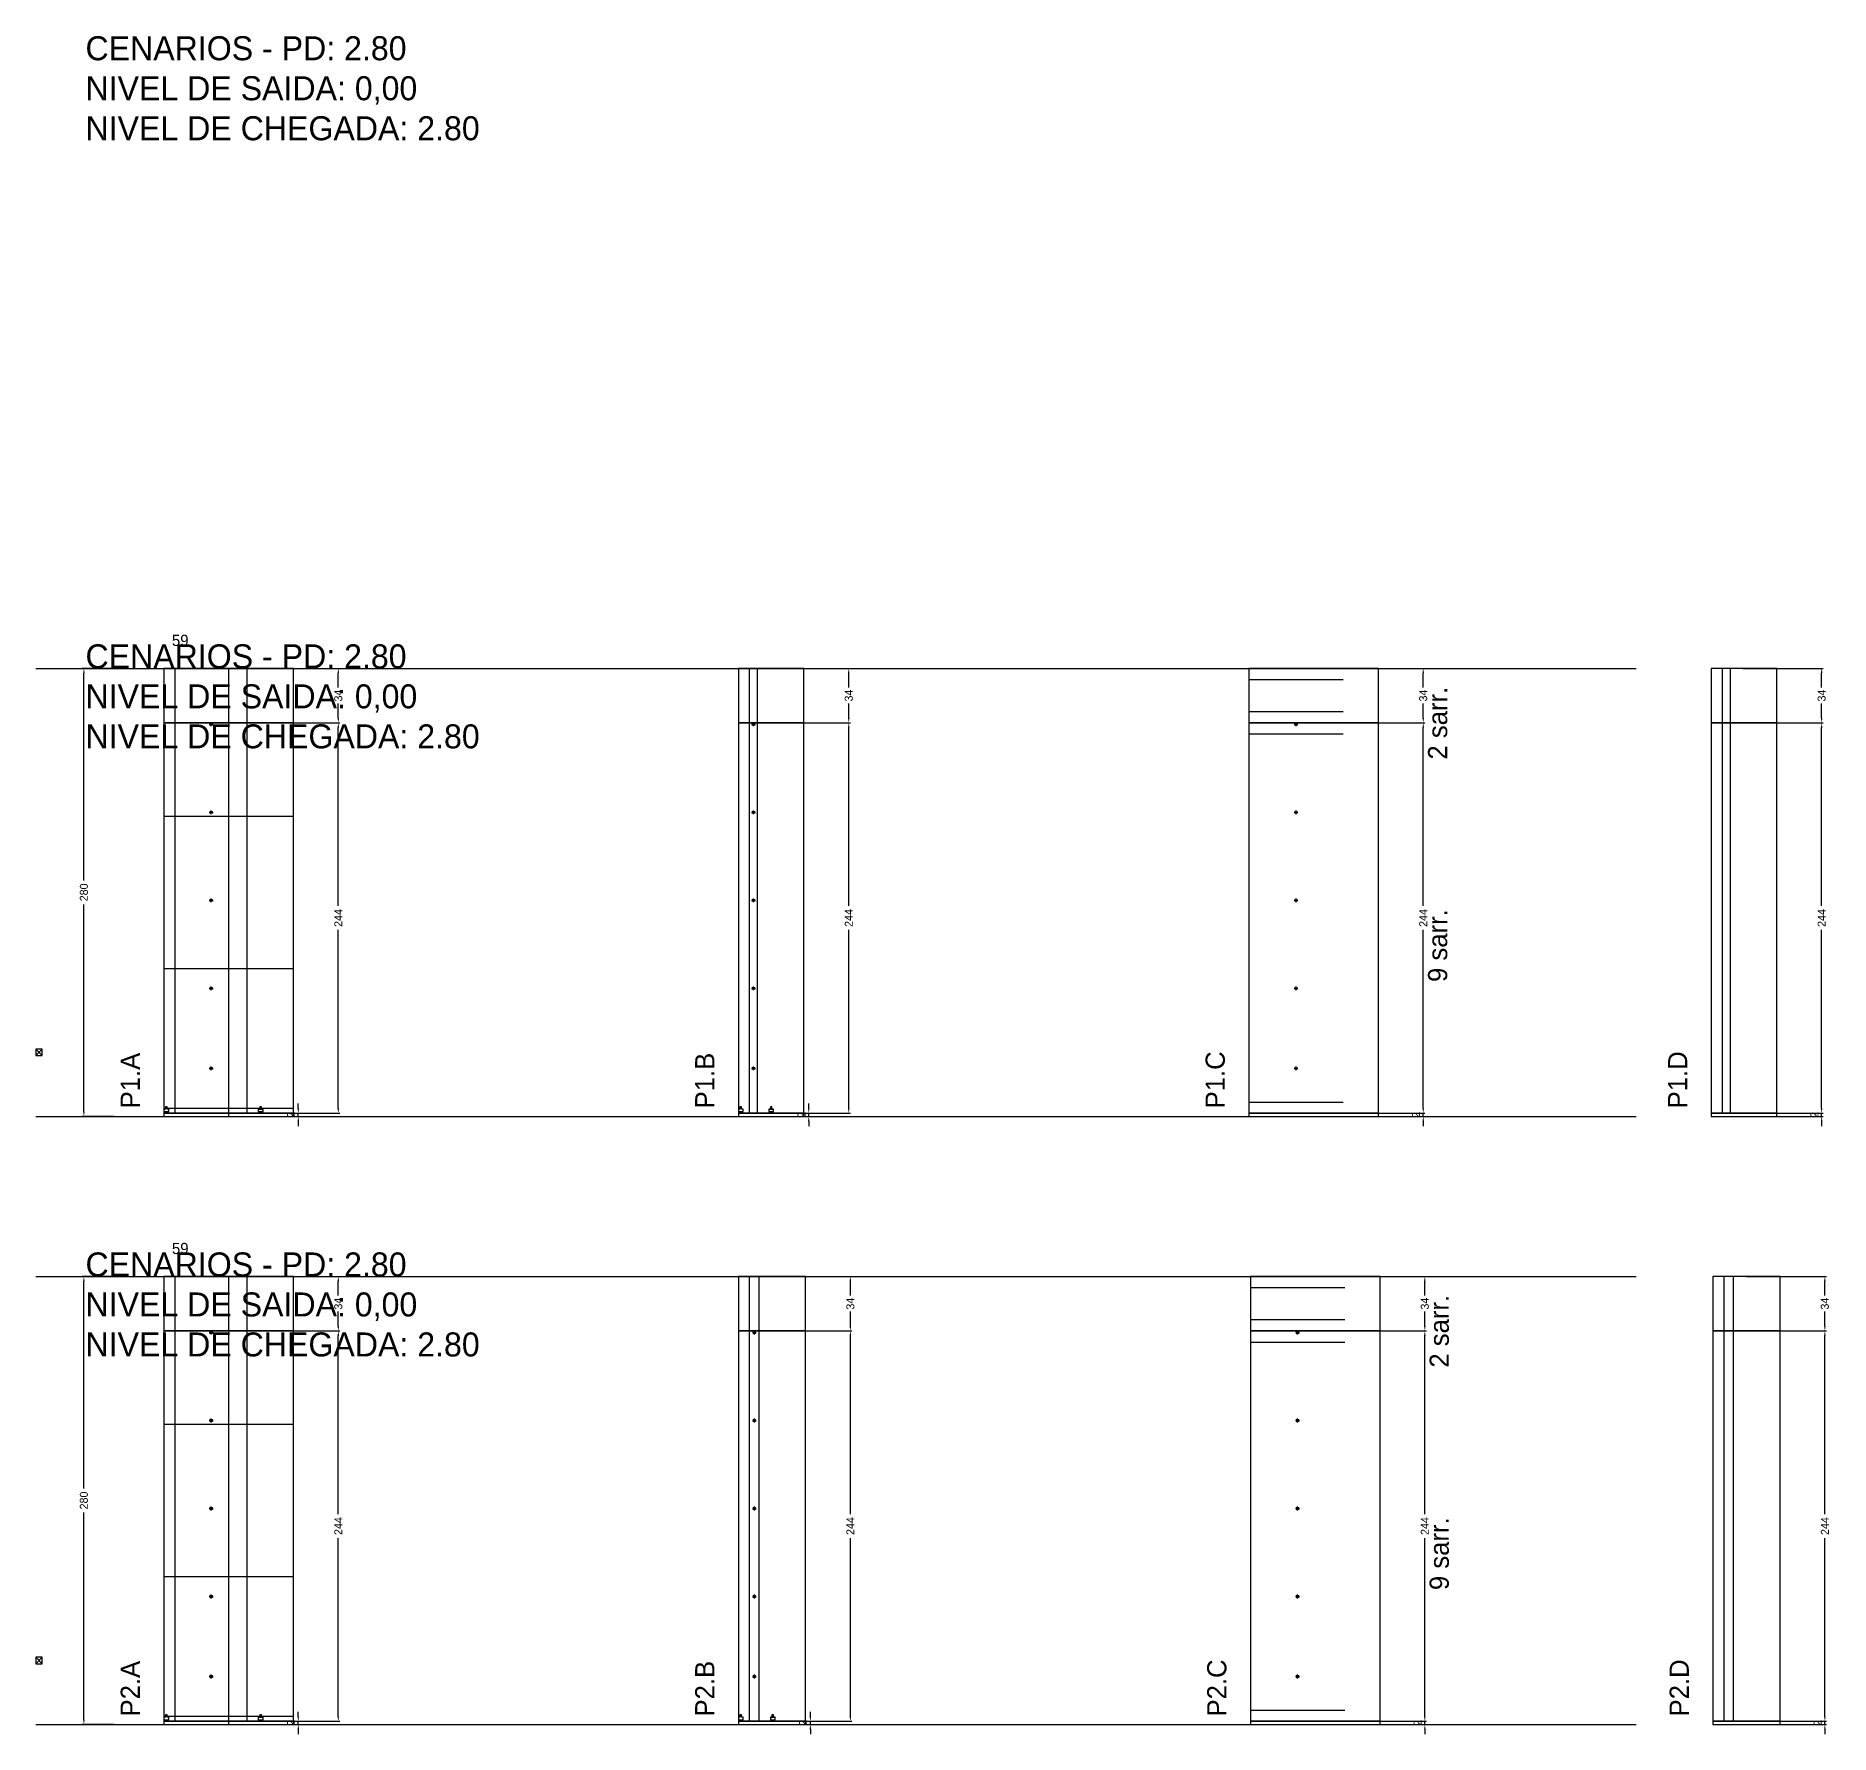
# Model space of a CAD drawing. Header units: centimetres. Extents: x -10500 to 4141, y -7986 to 295.
# Drawn here: x -7000 to -5879, y -766 to 295 of the extents above; entities that cross this region are included whole.
import ezdxf

# ---------------------------------------------------------------- set-up
doc = ezdxf.new("R2010")
doc.units = ezdxf.units.CM
doc.linetypes.add('DASHED', pattern=[2, -2])
for name, color, linetype in [('COTA', 241, 'Continuous'), ('COTAS FURACAO', 16, 'Continuous'), ('Madeira', 30, 'Continuous'), ('NOMENCLATURA', 7, 'Continuous'), ('Nível', 160, 'Continuous'), ('Painéis', 200, 'Continuous'), ('Perfil Metálico', 150, 'Continuous'), ('SARR_2.2x7', 40, 'Continuous'), ('SARRAFO DE PRESSAO', 200, 'Continuous'), ('texto', 7, 'Continuous')]:
    doc.layers.add(name, color=color, linetype=linetype)
doc.dimstyles.new('PAINEL-NOVA', dxfattribs={"dimtxt": 5, "dimasz": 3, "dimexe": 1, "dimexo": 1, "dimgap": 1, "dimtad": 1, "dimcen": 2.5, "dimazin": 3, "dimtfac": 1, "dimtmove": 0, "dimatfit": 3})

# ---------------------------------------------------------------- blocks, each defined once
blk = doc.blocks.new('_CLOSEDFILLED')
at = {"color": 0, "linetype": 'BYBLOCK'}
blk.add_solid([(-1, 0.16), (0, 0), (-1, -0.16)], dxfattribs=at)
blk = doc.blocks.new('*D1')
for p, q in [((-6951, -100), (-6971, -100)), ((-6970, -232.5), (-6970, -103)), ((-6970, -377), (-6970, -247.5)), ((-6951, -380), (-6971, -380))]:
    blk.add_line(p, q)
at = {"layer": 'Defpoints'}
for p in [(-6950, -100), (-6970, -380), (-6950, -380)]:
    blk.add_point(p, dxfattribs=at)
at = {"layer": 'COTA', "xscale": 3, "yscale": 3}
for p, rotation in [((-6970, -100), 90), ((-6970, -380), 270)]:
    blk.add_blockref('_CLOSEDFILLED', p, dxfattribs=dict(at, rotation=rotation))
at = {"layer": 'COTA', "insert": (-6970, -240), "char_height": 5, "attachment_point": 5, "rotation": 90}
blk.add_mtext('280', dxfattribs=at)
blk = doc.blocks.new('MULDURA')
at = {"layer": 'Paineis'}
for p, q in [((0, 0), (4, 4)), ((4, 0), (0, 4))]:
    blk.add_line(p, q, dxfattribs=at)
blk.add_lwpolyline([(0, 0), (4, 0), (4, 4), (0, 4)], close=True, dxfattribs=at)
blk = doc.blocks.new('*D3')
for p, q in [((-6860, -134), (-6810, -134)), ((-6811, -248.5), (-6811, -137)), ((-6811, -375), (-6811, -263.5)), ((-6860, -378), (-6810, -378))]:
    blk.add_line(p, q)
at = {"layer": 'Defpoints'}
for p in [(-6861, -134), (-6861, -378), (-6811, -378)]:
    blk.add_point(p, dxfattribs=at)
at = {"layer": 'COTA', "xscale": 3, "yscale": 3}
for p, rotation in [((-6811, -134), 90), ((-6811, -378), 270)]:
    blk.add_blockref('_CLOSEDFILLED', p, dxfattribs=dict(at, rotation=rotation))
at = {"layer": 'COTA', "insert": (-6811, -256), "char_height": 5, "attachment_point": 5, "rotation": 90}
blk.add_mtext('244', dxfattribs=at)
blk = doc.blocks.new('*D4')
for p, q in [((-6860, -100), (-6810, -100)), ((-6811, -112), (-6811, -103)), ((-6811, -131), (-6811, -122)), ((-6860, -134), (-6810, -134))]:
    blk.add_line(p, q)
at = {"layer": 'Defpoints'}
for p in [(-6861, -100), (-6861, -134), (-6811, -134)]:
    blk.add_point(p, dxfattribs=at)
at = {"layer": 'COTA', "xscale": 3, "yscale": 3}
for p, rotation in [((-6811, -100), 90), ((-6811, -134), 270)]:
    blk.add_blockref('_CLOSEDFILLED', p, dxfattribs=dict(at, rotation=rotation))
at = {"layer": 'COTA', "insert": (-6811, -117), "char_height": 5, "attachment_point": 5, "rotation": 90}
blk.add_mtext('34', dxfattribs=at)
blk = doc.blocks.new('SLIPTEE')
at = {"layer": 'Paineis'}
blk.add_lwpolyline([(0, 0), (3, 0), (3, 1.5), (2, 1.5), (2, 3), (1, 3), (1, 1.5), (0, 1.5)], close=True, dxfattribs=at)
blk = doc.blocks.new('SLIPTDD')
at = {"layer": 'Paineis'}
blk.add_line((0, 1.5), (3, 1.5), dxfattribs=at)
blk.add_lwpolyline([(0, 0), (3, 0), (3, 1.5), (2, 1.5), (2, 3), (1, 3), (1, 1.5), (0, 1.5)], close=True, dxfattribs=at)
blk = doc.blocks.new('furacao')
at = {"layer": 'COTAS FURACAO'}
for p, q in [((-1.2, 0), (1.2, 0)), ((0, -1.2), (0, 1.2))]:
    blk.add_line(p, q, dxfattribs=at)
blk.add_circle((0, 0), 0.8, dxfattribs=at)
blk = doc.blocks.new('*D6')
for p, q in [((-6541, -134), (-6491, -134)), ((-6492, -248.5), (-6492, -137)), ((-6492, -375), (-6492, -263.5)), ((-6541, -378), (-6491, -378))]:
    blk.add_line(p, q)
at = {"layer": 'Defpoints'}
for p in [(-6542, -134), (-6542, -378), (-6492, -378)]:
    blk.add_point(p, dxfattribs=at)
at = {"layer": 'COTA', "xscale": 3, "yscale": 3}
for p, rotation in [((-6492, -134), 90), ((-6492, -378), 270)]:
    blk.add_blockref('_CLOSEDFILLED', p, dxfattribs=dict(at, rotation=rotation))
at = {"layer": 'COTA', "insert": (-6492, -256), "char_height": 5, "attachment_point": 5, "rotation": 90}
blk.add_mtext('244', dxfattribs=at)
blk = doc.blocks.new('*D7')
for p, q in [((-6541, -100), (-6491, -100)), ((-6492, -112), (-6492, -103)), ((-6492, -131), (-6492, -122)), ((-6541, -134), (-6491, -134))]:
    blk.add_line(p, q)
at = {"layer": 'Defpoints'}
for p in [(-6542, -100), (-6542, -134), (-6492, -134)]:
    blk.add_point(p, dxfattribs=at)
at = {"layer": 'COTA', "xscale": 3, "yscale": 3}
for p, rotation in [((-6492, -100), 90), ((-6492, -134), 270)]:
    blk.add_blockref('_CLOSEDFILLED', p, dxfattribs=dict(at, rotation=rotation))
at = {"layer": 'COTA', "insert": (-6492, -117), "char_height": 5, "attachment_point": 5, "rotation": 90}
blk.add_mtext('34', dxfattribs=at)
blk = doc.blocks.new('*D9')
for p, q in [((-6182, -134), (-6132, -134)), ((-6133, -248.5), (-6133, -137)), ((-6133, -375), (-6133, -263.5)), ((-6182, -378), (-6132, -378))]:
    blk.add_line(p, q)
at = {"layer": 'Defpoints'}
for p in [(-6183, -134), (-6183, -378), (-6133, -378)]:
    blk.add_point(p, dxfattribs=at)
at = {"layer": 'COTA', "xscale": 3, "yscale": 3}
for p, rotation in [((-6133, -134), 90), ((-6133, -378), 270)]:
    blk.add_blockref('_CLOSEDFILLED', p, dxfattribs=dict(at, rotation=rotation))
at = {"layer": 'COTA', "insert": (-6133, -256), "char_height": 5, "attachment_point": 5, "rotation": 90}
blk.add_mtext('244', dxfattribs=at)
blk = doc.blocks.new('*D10')
for p, q in [((-6182, -100), (-6132, -100)), ((-6133, -112), (-6133, -103)), ((-6133, -131), (-6133, -122)), ((-6182, -134), (-6132, -134))]:
    blk.add_line(p, q)
at = {"layer": 'Defpoints'}
for p in [(-6183, -100), (-6183, -134), (-6133, -134)]:
    blk.add_point(p, dxfattribs=at)
at = {"layer": 'COTA', "xscale": 3, "yscale": 3}
for p, rotation in [((-6133, -100), 90), ((-6133, -134), 270)]:
    blk.add_blockref('_CLOSEDFILLED', p, dxfattribs=dict(at, rotation=rotation))
at = {"layer": 'COTA', "insert": (-6133, -117), "char_height": 5, "attachment_point": 5, "rotation": 90}
blk.add_mtext('34', dxfattribs=at)
blk = doc.blocks.new('*D12')
for p, q in [((-5933, -134), (-5883, -134)), ((-5884, -248.5), (-5884, -137)), ((-5884, -375), (-5884, -263.5)), ((-5933, -378), (-5883, -378))]:
    blk.add_line(p, q)
at = {"layer": 'Defpoints'}
for p in [(-5934, -134), (-5934, -378), (-5884, -378)]:
    blk.add_point(p, dxfattribs=at)
at = {"layer": 'COTA', "xscale": 3, "yscale": 3}
for p, rotation in [((-5884, -134), 90), ((-5884, -378), 270)]:
    blk.add_blockref('_CLOSEDFILLED', p, dxfattribs=dict(at, rotation=rotation))
at = {"layer": 'COTA', "insert": (-5884, -256), "char_height": 5, "attachment_point": 5, "rotation": 90}
blk.add_mtext('244', dxfattribs=at)
blk = doc.blocks.new('*D13')
for p, q in [((-5933, -100), (-5883, -100)), ((-5884, -112), (-5884, -103)), ((-5884, -131), (-5884, -122)), ((-5933, -134), (-5883, -134))]:
    blk.add_line(p, q)
at = {"layer": 'Defpoints'}
for p in [(-5934, -100), (-5934, -134), (-5884, -134)]:
    blk.add_point(p, dxfattribs=at)
at = {"layer": 'COTA', "xscale": 3, "yscale": 3}
for p, rotation in [((-5884, -100), 90), ((-5884, -134), 270)]:
    blk.add_blockref('_CLOSEDFILLED', p, dxfattribs=dict(at, rotation=rotation))
at = {"layer": 'COTA', "insert": (-5884, -117), "char_height": 5, "attachment_point": 5, "rotation": 90}
blk.add_mtext('34', dxfattribs=at)
blk = doc.blocks.new('*D27')
for p, q in [((-6951, -480), (-6971, -480)), ((-6970, -612.5), (-6970, -483)), ((-6970, -757), (-6970, -627.5)), ((-6951, -760), (-6971, -760))]:
    blk.add_line(p, q)
at = {"layer": 'Defpoints'}
for p in [(-6950, -480), (-6970, -760), (-6950, -760)]:
    blk.add_point(p, dxfattribs=at)
at = {"layer": 'COTA', "xscale": 3, "yscale": 3}
for p, rotation in [((-6970, -480), 90), ((-6970, -760), 270)]:
    blk.add_blockref('_CLOSEDFILLED', p, dxfattribs=dict(at, rotation=rotation))
at = {"layer": 'COTA', "insert": (-6970, -620), "char_height": 5, "attachment_point": 5, "rotation": 90}
blk.add_mtext('280', dxfattribs=at)
blk = doc.blocks.new('*D29')
for p, q in [((-6860, -514), (-6810, -514)), ((-6811, -628.5), (-6811, -517)), ((-6811, -755), (-6811, -643.5)), ((-6860, -758), (-6810, -758))]:
    blk.add_line(p, q)
at = {"layer": 'Defpoints'}
for p in [(-6861, -514), (-6861, -758), (-6811, -758)]:
    blk.add_point(p, dxfattribs=at)
at = {"layer": 'COTA', "xscale": 3, "yscale": 3}
for p, rotation in [((-6811, -514), 90), ((-6811, -758), 270)]:
    blk.add_blockref('_CLOSEDFILLED', p, dxfattribs=dict(at, rotation=rotation))
at = {"layer": 'COTA', "insert": (-6811, -636), "char_height": 5, "attachment_point": 5, "rotation": 90}
blk.add_mtext('244', dxfattribs=at)
blk = doc.blocks.new('*D30')
for p, q in [((-6860, -480), (-6810, -480)), ((-6811, -492), (-6811, -483)), ((-6811, -511), (-6811, -502)), ((-6860, -514), (-6810, -514))]:
    blk.add_line(p, q)
at = {"layer": 'Defpoints'}
for p in [(-6861, -480), (-6861, -514), (-6811, -514)]:
    blk.add_point(p, dxfattribs=at)
at = {"layer": 'COTA', "xscale": 3, "yscale": 3}
for p, rotation in [((-6811, -480), 90), ((-6811, -514), 270)]:
    blk.add_blockref('_CLOSEDFILLED', p, dxfattribs=dict(at, rotation=rotation))
at = {"layer": 'COTA', "insert": (-6811, -497), "char_height": 5, "attachment_point": 5, "rotation": 90}
blk.add_mtext('34', dxfattribs=at)
blk = doc.blocks.new('*D32')
for p, q in [((-6540, -514), (-6490, -514)), ((-6491, -628.5), (-6491, -517)), ((-6491, -755), (-6491, -643.5)), ((-6540, -758), (-6490, -758))]:
    blk.add_line(p, q)
at = {"layer": 'Defpoints'}
for p in [(-6541, -514), (-6541, -758), (-6491, -758)]:
    blk.add_point(p, dxfattribs=at)
at = {"layer": 'COTA', "xscale": 3, "yscale": 3}
for p, rotation in [((-6491, -514), 90), ((-6491, -758), 270)]:
    blk.add_blockref('_CLOSEDFILLED', p, dxfattribs=dict(at, rotation=rotation))
at = {"layer": 'COTA', "insert": (-6491, -636), "char_height": 5, "attachment_point": 5, "rotation": 90}
blk.add_mtext('244', dxfattribs=at)
blk = doc.blocks.new('*D33')
for p, q in [((-6540, -480), (-6490, -480)), ((-6491, -492), (-6491, -483)), ((-6491, -511), (-6491, -502)), ((-6540, -514), (-6490, -514))]:
    blk.add_line(p, q)
at = {"layer": 'Defpoints'}
for p in [(-6541, -480), (-6541, -514), (-6491, -514)]:
    blk.add_point(p, dxfattribs=at)
at = {"layer": 'COTA', "xscale": 3, "yscale": 3}
for p, rotation in [((-6491, -480), 90), ((-6491, -514), 270)]:
    blk.add_blockref('_CLOSEDFILLED', p, dxfattribs=dict(at, rotation=rotation))
at = {"layer": 'COTA', "insert": (-6491, -497), "char_height": 5, "attachment_point": 5, "rotation": 90}
blk.add_mtext('34', dxfattribs=at)
blk = doc.blocks.new('*D35')
for p, q in [((-6181, -514), (-6131, -514)), ((-6132, -628.5), (-6132, -517)), ((-6132, -755), (-6132, -643.5)), ((-6181, -758), (-6131, -758))]:
    blk.add_line(p, q)
at = {"layer": 'Defpoints'}
for p in [(-6182, -514), (-6182, -758), (-6132, -758)]:
    blk.add_point(p, dxfattribs=at)
at = {"layer": 'COTA', "xscale": 3, "yscale": 3}
for p, rotation in [((-6132, -514), 90), ((-6132, -758), 270)]:
    blk.add_blockref('_CLOSEDFILLED', p, dxfattribs=dict(at, rotation=rotation))
at = {"layer": 'COTA', "insert": (-6132, -636), "char_height": 5, "attachment_point": 5, "rotation": 90}
blk.add_mtext('244', dxfattribs=at)
blk = doc.blocks.new('*D36')
for p, q in [((-6181, -480), (-6131, -480)), ((-6132, -492), (-6132, -483)), ((-6132, -511), (-6132, -502)), ((-6181, -514), (-6131, -514))]:
    blk.add_line(p, q)
at = {"layer": 'Defpoints'}
for p in [(-6182, -480), (-6182, -514), (-6132, -514)]:
    blk.add_point(p, dxfattribs=at)
at = {"layer": 'COTA', "xscale": 3, "yscale": 3}
for p, rotation in [((-6132, -480), 90), ((-6132, -514), 270)]:
    blk.add_blockref('_CLOSEDFILLED', p, dxfattribs=dict(at, rotation=rotation))
at = {"layer": 'COTA', "insert": (-6132, -497), "char_height": 5, "attachment_point": 5, "rotation": 90}
blk.add_mtext('34', dxfattribs=at)
blk = doc.blocks.new('*D38')
for p, q in [((-5931, -514), (-5881, -514)), ((-5882, -628.5), (-5882, -517)), ((-5882, -755), (-5882, -643.5)), ((-5931, -758), (-5881, -758))]:
    blk.add_line(p, q)
at = {"layer": 'Defpoints'}
for p in [(-5932, -514), (-5932, -758), (-5882, -758)]:
    blk.add_point(p, dxfattribs=at)
at = {"layer": 'COTA', "xscale": 3, "yscale": 3}
for p, rotation in [((-5882, -514), 90), ((-5882, -758), 270)]:
    blk.add_blockref('_CLOSEDFILLED', p, dxfattribs=dict(at, rotation=rotation))
at = {"layer": 'COTA', "insert": (-5882, -636), "char_height": 5, "attachment_point": 5, "rotation": 90}
blk.add_mtext('244', dxfattribs=at)
blk = doc.blocks.new('*D39')
for p, q in [((-5931, -480), (-5881, -480)), ((-5882, -492), (-5882, -483)), ((-5882, -511), (-5882, -502)), ((-5931, -514), (-5881, -514))]:
    blk.add_line(p, q)
at = {"layer": 'Defpoints'}
for p in [(-5932, -480), (-5932, -514), (-5882, -514)]:
    blk.add_point(p, dxfattribs=at)
at = {"layer": 'COTA', "xscale": 3, "yscale": 3}
for p, rotation in [((-5882, -480), 90), ((-5882, -514), 270)]:
    blk.add_blockref('_CLOSEDFILLED', p, dxfattribs=dict(at, rotation=rotation))
at = {"layer": 'COTA', "insert": (-5882, -497), "char_height": 5, "attachment_point": 5, "rotation": 90}
blk.add_mtext('34', dxfattribs=at)

msp = doc.modelspace()

# ---------------------------------------------------------------- linework, layer by layer
at = {"layer": 'Madeira'}
for points in [[(-6920, -192.4), (-6839, -192.4)], [(-6920, -287.6), (-6839, -287.6)], [(-6920, -572.4), (-6839, -572.4)], [(-6920, -667.6), (-6839, -667.6)]]:
    msp.add_lwpolyline(points, dxfattribs=at)
at = {"layer": 'Nível', "linetype": 'DASHED'}
for points in [[(-7000, -100), (-6000, -100)], [(-7000, -380), (-6000, -380)], [(-7000, -480), (-6000, -480)], [(-7000, -760), (-6000, -760)]]:
    msp.add_lwpolyline(points, dxfattribs=at)
at = {"layer": 'Painéis'}
for points in [[(-6920, -134), (-6839, -134), (-6839, -100), (-6920, -100)], [(-6920, -380), (-6839, -380), (-6839, -100), (-6920, -100)], [(-6561, -134), (-6520, -134), (-6520, -100), (-6561, -100)], [(-6242, -134), (-6161, -134), (-6161, -100), (-6242, -100)], [(-5953, -134), (-5912, -134), (-5912, -100), (-5953, -100)], [(-6920, -378), (-6839, -378), (-6839, -134), (-6920, -134)], [(-6561, -378), (-6520, -378), (-6520, -134), (-6561, -134)], [(-6242, -378), (-6161, -378), (-6161, -134), (-6242, -134)], [(-5953, -378), (-5912, -378), (-5912, -134), (-5953, -134)], [(-6920, -380), (-6839, -380), (-6839, -378), (-6920, -378)], [(-6561, -380), (-6520, -380), (-6520, -378), (-6561, -378)], [(-6242, -380), (-6161, -380), (-6161, -378), (-6242, -378)], [(-5953, -380), (-5912, -380), (-5912, -378), (-5953, -378)], [(-6920, -514), (-6839, -514), (-6839, -480), (-6920, -480)], [(-6920, -760), (-6839, -760), (-6839, -480), (-6920, -480)], [(-6561, -514), (-6519, -514), (-6519, -480), (-6561, -480)], [(-6241, -514), (-6160, -514), (-6160, -480), (-6241, -480)], [(-5952, -514), (-5910, -514), (-5910, -480), (-5952, -480)], [(-6920, -758), (-6839, -758), (-6839, -514), (-6920, -514)], [(-6561, -758), (-6519, -758), (-6519, -514), (-6561, -514)], [(-6241, -758), (-6160, -758), (-6160, -514), (-6241, -514)], [(-5952, -758), (-5910, -758), (-5910, -514), (-5952, -514)], [(-6920, -760), (-6839, -760), (-6839, -758), (-6920, -758)], [(-6561, -760), (-6519, -760), (-6519, -758), (-6561, -758)], [(-6241, -760), (-6160, -760), (-6160, -758), (-6241, -758)], [(-5952, -760), (-5910, -760), (-5910, -758), (-5952, -758)]]:
    msp.add_lwpolyline(points, close=True, dxfattribs=at)
at = {"layer": 'Perfil Metálico'}
for p, q in [((-6879.5, -380), (-6879.5, -100)), ((-6879.5, -760), (-6879.5, -480))]:
    msp.add_line(p, q, dxfattribs=at)
at = {"layer": 'SARR_2.2x7'}
for points in [[(-6913, -134), (-6913, -100)], [(-6868, -134), (-6868, -100)], [(-6554, -134), (-6554, -100)], [(-6549, -134), (-6549, -100)], [(-5946, -134), (-5946, -100)], [(-5941, -134), (-5941, -100)], [(-6242, -107), (-6183, -107)], [(-6242, -127), (-6183, -127)], [(-6242, -141), (-6183, -141)], [(-6242, -371), (-6183, -371)], [(-6913, -514), (-6913, -480)], [(-6868, -514), (-6868, -480)], [(-6554, -514), (-6554, -480)], [(-6548, -514), (-6548, -480)], [(-5945, -514), (-5945, -480)], [(-5939, -514), (-5939, -480)], [(-6241, -487), (-6182, -487)], [(-6241, -507), (-6182, -507)], [(-6241, -521), (-6182, -521)], [(-6241, -751), (-6182, -751)]]:
    msp.add_lwpolyline(points, dxfattribs=at)
at = {"layer": 'SARR_2.2x7', "linetype": 'DASHED'}
for points in [[(-6913, -378), (-6913, -134)], [(-6868, -378), (-6868, -134)], [(-6554, -378), (-6554, -134)], [(-6549, -378), (-6549, -134)], [(-5946, -378), (-5946, -134)], [(-5941, -378), (-5941, -134)], [(-6913, -758), (-6913, -514)], [(-6868, -758), (-6868, -514)], [(-6554, -758), (-6554, -514)], [(-6548, -758), (-6548, -514)], [(-5945, -758), (-5945, -514)], [(-5939, -758), (-5939, -514)]]:
    msp.add_lwpolyline(points, dxfattribs=at)
at = {"layer": 'SARRAFO DE PRESSAO'}
for points in [[(-6920, -380), (-6839, -380), (-6839, -375), (-6920, -375)], [(-6920, -760), (-6839, -760), (-6839, -755), (-6920, -755)]]:
    msp.add_lwpolyline(points, close=True, dxfattribs=at)

# ---------------------------------------------------------------- block references
at = {"layer": 'COTA'}
for name, p in [('furacao', (-6890.5, -135)), ('furacao', (-6551.5, -135)), ('furacao', (-6212.5, -135)), ('furacao', (-6890.5, -190)), ('furacao', (-6551.5, -190)), ('furacao', (-6212.5, -190)), ('furacao', (-6890.5, -245)), ('furacao', (-6551.5, -245)), ('furacao', (-6212.5, -245)), ('furacao', (-6890.5, -300)), ('furacao', (-6551.5, -300)), ('furacao', (-6212.5, -300)), ('MULDURA', (-7000, -342)), ('furacao', (-6890.5, -350)), ('furacao', (-6551.5, -350)), ('furacao', (-6212.5, -350)), ('SLIPTEE', (-6920, -377)), ('SLIPTDD', (-6861, -377)), ('SLIPTEE', (-6561, -377)), ('SLIPTDD', (-6542, -377)), ('furacao', (-6890.5, -515)), ('furacao', (-6551, -515)), ('furacao', (-6211.5, -515)), ('furacao', (-6890.5, -570)), ('furacao', (-6551, -570)), ('furacao', (-6211.5, -570)), ('furacao', (-6890.5, -625)), ('furacao', (-6551, -625)), ('furacao', (-6211.5, -625)), ('furacao', (-6890.5, -680)), ('furacao', (-6551, -680)), ('furacao', (-6211.5, -680)), ('MULDURA', (-7000, -722)), ('furacao', (-6890.5, -730)), ('furacao', (-6551, -730)), ('furacao', (-6211.5, -730)), ('SLIPTEE', (-6920, -757)), ('SLIPTDD', (-6861, -757)), ('SLIPTEE', (-6561, -757)), ('SLIPTDD', (-6541, -757))]:
    msp.add_blockref(name, p, dxfattribs=at)

# ---------------------------------------------------------------- texts
at = {"layer": 'NOMENCLATURA'}
for s, p in [('CENARIOS - PD: 2.80', (-6969, 280)), ('NIVEL DE SAIDA: 0,00', (-6969, 255)), ('NIVEL DE CHEGADA: 2.80', (-6969, 230)), ('CENARIOS - PD: 2.80', (-6969, -100)), ('NIVEL DE SAIDA: 0,00', (-6969, -125)), ('NIVEL DE CHEGADA: 2.80', (-6969, -150)), ('CENARIOS - PD: 2.80', (-6969, -480)), ('NIVEL DE SAIDA: 0,00', (-6969, -505)), ('NIVEL DE CHEGADA: 2.80', (-6969, -530))]:
    msp.add_text(s, height=15, dxfattribs=at).set_placement(p)
for s, p in [('2 sarr.', (-6118, -157)), ('9 sarr.', (-6118, -296)), ('P1.A', (-6935, -375)), ('P1.B', (-6576, -375)), ('P1.C', (-6257, -375)), ('P1.D', (-5968, -375)), ('2 sarr.', (-6117, -537)), ('9 sarr.', (-6117, -676)), ('P2.A', (-6935, -755)), ('P2.B', (-6576, -755)), ('P2.C', (-6256, -755)), ('P2.D', (-5967, -755))]:
    msp.add_text(s, height=12, rotation=90, dxfattribs=at).set_placement(p)
at = {"layer": 'texto'}
for p in [(-6915, -86), (-6915, -466)]:
    msp.add_text('59', height=7, dxfattribs=at).set_placement(p)

# ---------------------------------------------------------------- dimensions: what is measured, and where the dimension line sits
at = {"layer": 'COTA'}
for base, p1, p2, picture, middle in [((-6970, -380), (-6950, -380), (-6950, -100), '*D1', (-6970, -240)), ((-6811, -134), (-6861, -134), (-6861, -100), '*D4', (-6811, -117)), ((-6492, -134), (-6542, -134), (-6542, -100), '*D7', (-6492, -117)), ((-6133, -134), (-6183, -134), (-6183, -100), '*D10', (-6133, -117)), ((-5884, -134), (-5934, -134), (-5934, -100), '*D13', (-5884, -117)), ((-6811, -378), (-6861, -378), (-6861, -134), '*D3', (-6811, -256)), ((-6492, -378), (-6542, -378), (-6542, -134), '*D6', (-6492, -256)), ((-6133, -378), (-6183, -378), (-6183, -134), '*D9', (-6133, -256)), ((-5884, -378), (-5934, -378), (-5934, -134), '*D12', (-5884, -256)), ((-6970, -760), (-6950, -760), (-6950, -480), '*D27', (-6970, -620)), ((-6811, -514), (-6861, -514), (-6861, -480), '*D30', (-6811, -497)), ((-6491, -514), (-6541, -514), (-6541, -480), '*D33', (-6491, -497)), ((-6132, -514), (-6182, -514), (-6182, -480), '*D36', (-6132, -497)), ((-5882, -514), (-5932, -514), (-5932, -480), '*D39', (-5882, -497)), ((-6811, -758), (-6861, -758), (-6861, -514), '*D29', (-6811, -636)), ((-6491, -758), (-6541, -758), (-6541, -514), '*D32', (-6491, -636)), ((-6132, -758), (-6182, -758), (-6182, -514), '*D35', (-6132, -636)), ((-5882, -758), (-5932, -758), (-5932, -514), '*D38', (-5882, -636))]:
    dim = msp.add_linear_dim(base=base, p1=p1, p2=p2, angle=90, dimstyle='PAINEL-NOVA', dxfattribs=at)
    dim.commit()
    dim.dimension.update_dxf_attribs({"geometry": picture, "text_midpoint": middle})
for base, p1, p2 in [((-6836, -380), (-6861, -380), (-6861, -378)), ((-6517, -380), (-6542, -380), (-6542, -378)), ((-6133, -380), (-6183, -380), (-6183, -378)), ((-5884, -380), (-5934, -380), (-5934, -378)), ((-6836, -760), (-6861, -760), (-6861, -758)), ((-6516, -760), (-6541, -760), (-6541, -758)), ((-6132, -760), (-6182, -760), (-6182, -758)), ((-5882, -760), (-5932, -760), (-5932, -758))]:
    msp.add_linear_dim(base=base, p1=p1, p2=p2, angle=90, dimstyle='PAINEL-NOVA', dxfattribs=at).render()

doc.saveas('drawing.dxf')
